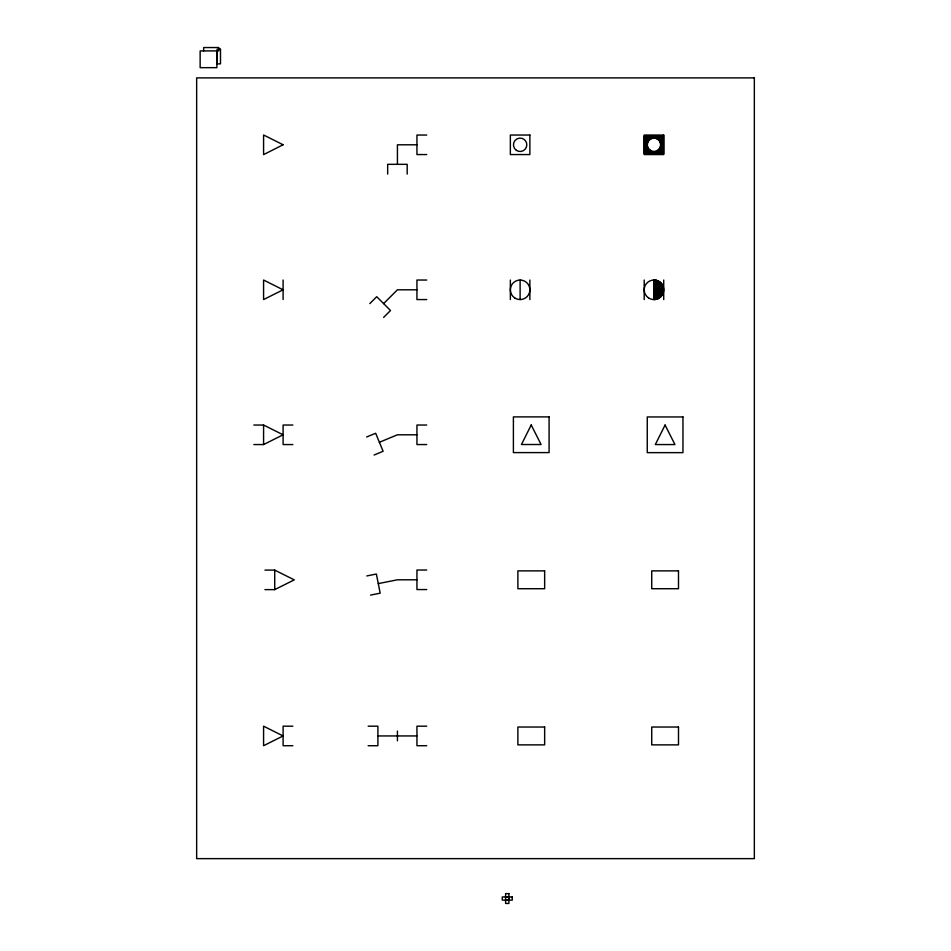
<?xml version="1.0" encoding="UTF-8"?>
<svg xmlns="http://www.w3.org/2000/svg" width="951" height="951" viewBox="0 0 951 951"><rect width="100%" height="100%" fill="white"/><g stroke="black" fill="none" stroke-linecap="round" stroke-linejoin="round"><path stroke-width="1.43" d="M369.82 303.607L376.715 296.7L390.516 310.513L383.622 317.408M383.622 303.607L397.423 289.805L416.942 289.805M253.822 444.557L263.582 444.557L283.101 434.797L263.582 425.038L253.822 425.038M264.96 589.632L274.72 589.632L294.251 579.86L274.72 570.101L264.96 570.101M366.634 436.985L375.657 433.252L383.122 451.285L374.1 455.03M379.39 442.274L397.423 434.797L416.942 434.797M366.801 575.937L376.37 574.035L380.186 593.174L370.605 595.088M378.272 583.605L397.423 579.801L416.942 579.801M426.714 135.042L416.942 135.042L416.942 154.561L426.714 154.561M644.196 135.886L663.715 135.886M644.196 136.778L663.715 136.778M644.196 137.669L663.715 137.669M644.196 138.561L651.554 138.561M656.356 138.561L663.715 138.561M644.196 139.452L649.937 139.452M657.973 139.452L663.715 139.452M644.196 140.344L648.974 140.344M658.948 140.344L663.715 140.344M644.196 141.235L648.297 141.235M659.614 141.235L663.715 141.235M644.196 142.127L647.821 142.127M660.089 142.127L663.715 142.127M644.196 143.019L647.512 143.019M660.41 143.019L663.715 143.019M644.196 143.91L647.322 143.91M660.588 143.91L663.715 143.91M416.942 144.802L397.423 144.802L397.423 164.333M644.196 144.802L647.262 144.802M660.648 144.802L663.715 144.802M644.196 145.693L647.322 145.693M660.588 145.693L663.715 145.693M644.196 146.585L647.512 146.585M660.41 146.585L663.715 146.585M644.196 147.476L647.821 147.476M660.089 147.476L663.715 147.476M644.196 148.368L648.297 148.368M659.614 148.368L663.715 148.368M644.196 149.271L648.974 149.271M658.948 149.271L663.715 149.271M644.196 150.163L649.937 150.163M657.973 150.163L663.715 150.163M644.196 151.054L651.554 151.054M656.356 151.054L663.715 151.054M644.196 151.946L663.715 151.946M644.196 152.838L663.715 152.838M644.196 153.729L663.715 153.729M426.714 280.034L416.942 280.034L416.942 299.565L426.714 299.565M292.86 425.038L283.101 425.038L283.101 444.557L292.86 444.557M426.714 425.038L416.942 425.038L416.942 444.557L426.714 444.557M426.714 570.029L416.942 570.029L416.942 589.561L426.714 589.561M292.86 726.184L283.101 726.184L283.101 745.715L292.86 745.715M368.144 726.184L377.904 726.184L377.904 745.715L368.144 745.715M426.714 726.184L416.942 726.184L416.942 745.715L426.714 745.715M377.904 735.943L416.942 735.943M505.611 896.757L508.892 896.757M505.611 900.312L508.892 900.312M663.715 280.034L663.715 299.565M663.322 287.059L663.322 292.539M662.883 285.847L662.883 293.764M662.431 284.955L662.431 294.644M661.991 284.254L661.991 295.357M661.539 283.66L661.539 295.951M661.1 283.148L661.1 296.462M660.648 282.697L660.648 296.902M660.208 282.304L660.208 297.306M659.756 281.948L659.756 297.651M659.316 281.639L659.316 297.96M658.865 281.365L658.865 298.245M658.425 281.116L658.425 298.483M657.973 280.902L657.973 298.697M657.533 280.711L657.533 298.887M657.082 280.557L657.082 299.054M656.63 280.414L656.63 299.185M656.19 280.295L656.19 299.303M655.738 280.2L655.738 299.399M655.298 280.129L655.298 299.47M654.847 280.081L654.847 299.517M654.407 280.046L654.407 299.553M653.955 280.034L653.955 299.565M644.196 280.034L644.196 299.565M529.873 280.034L529.873 299.565M520.114 280.034L520.114 299.565M510.354 280.034L510.354 299.565M508.951 896.959L508.951 900.11M407.183 174.092L407.183 164.333L387.663 164.333L387.663 174.092M397.423 731.069L397.423 740.829M283.101 280.034L283.101 299.565M274.72 570.101L274.72 589.632M263.582 425.038L263.582 444.557M216.887 50.938L216.887 67.664L200.15 67.664L200.15 50.938L218.825 50.89L218.825 47.55L203.657 47.55L203.657 50.89M531.217 424.99L521.457 444.509L541.083 444.509L531.217 424.99M665.082 425.038L655.322 444.557L674.948 444.557L665.082 425.038M283.101 144.754L263.582 154.621L263.582 134.994L283.101 144.754M283.101 289.805L263.582 299.565L263.582 280.034L283.101 289.805M283.101 735.943L263.582 745.715L263.582 726.184L283.101 735.943M220.489 49.226L217.149 49.226L217.149 63.872L220.489 63.872L220.489 49.226M754.345 77.887L196.655 77.887L196.655 858.634L754.345 858.634L754.345 77.887M529.873 135.042L510.354 135.042L510.354 154.561L529.873 154.561L529.873 135.042M663.715 135.042L644.196 135.042L644.196 154.561L663.715 154.561L663.715 135.042M549.084 416.895L513.397 416.895L513.397 452.593L549.084 452.593L549.084 416.895M682.961 416.954L647.262 416.954L647.262 452.64L682.961 452.64L682.961 416.954M544.65 570.873L517.879 570.873L517.879 588.717L544.65 588.717L544.65 570.873M678.491 570.873L651.732 570.873L651.732 588.717L678.491 588.717L678.491 570.873M544.65 727.028L517.879 727.028L517.879 744.871L544.65 744.871L544.65 727.028M678.491 727.028L651.732 727.028L651.732 744.871L678.491 744.871L678.491 727.028M508.892 893.619L505.611 893.619L505.611 903.45L508.892 903.45L508.892 893.619M512.244 896.959L502.259 896.959L502.259 900.11L512.244 900.11L512.244 896.959M648.487 297.889A9.76 9.76 0 0 0 663.691 290.495A9.76 9.76 0 0 0 649.688 281.021A9.76 9.76 0 0 0 648.487 297.889M514.646 297.889A9.76 9.76 0 0 0 529.85 290.495A9.76 9.76 0 0 0 515.846 281.021A9.76 9.76 0 0 0 514.646 297.889M650.211 150.341A6.693 6.693 0 0 0 660.636 145.277A6.693 6.693 0 0 0 651.031 138.787A6.693 6.693 0 0 0 650.211 150.341M516.369 150.341A6.693 6.693 0 0 0 526.795 145.277A6.693 6.693 0 0 0 517.189 138.787A6.693 6.693 0 0 0 516.369 150.341"/></g></svg>
